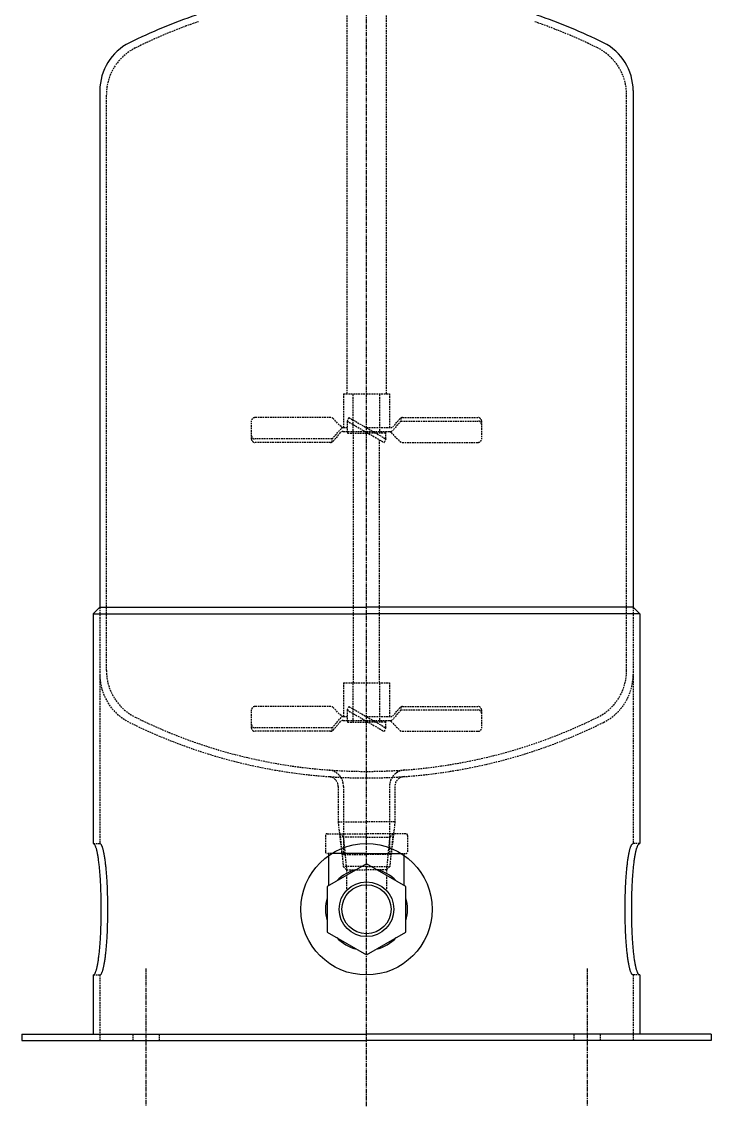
# Model space of a CAD drawing. Extents: x 248 to 1051, y -44 to 964.
# Drawn here: x 661.5 to 871.5, y 70.5 to 400.8 of the extents above; entities that cross this region are included whole.
import ezdxf

# ---------------------------------------------------------------- set-up
doc = ezdxf.new("R2010")
doc.units = 0
doc.linetypes.add('CENTER', pattern=[2, 1.25, -0.25, 0.25, -0.25])
doc.linetypes.add('DASHED', pattern=[0.75, 0.5, -0.25])
doc.layers.get('0').update_dxf_attribs({"linetype": 'CONTINUOUS'})
doc.layers.add('CENTER', color=1, linetype='CENTER')

msp = doc.modelspace()

# ---------------------------------------------------------------- linework, layer by layer
at = {"color": 3, "linetype": 'DASHED'}
for p, q in [((760.5, 406.52), (760.5, 287.52)), ((772.5, 406.52), (772.5, 287.52)), ((687.3, 203.21), (687.3, 378.65)), ((845.7, 203.21), (845.7, 378.65)), ((759.5, 287.52), (766.5, 287.52)), ((759.5, 287.52), (759.5, 277.22)), ((762.4, 275.52), (762.4, 287.52)), ((766.5, 287.52), (773.5, 287.52)), ((770.6, 275.52), (770.6, 287.52)), ((773.5, 287.52), (773.5, 277.22)), ((731.5, 273.72), (731.5, 279.26)), ((755.63, 280.26), (732.5, 280.26)), ((758.75, 277.51), (756.34, 279.96)), ((761.17, 280.26), (760.57, 279.22)), ((760.57, 279.22), (766.5, 275.79)), ((760.57, 279.22), (760.57, 276.02)), ((761.17, 280.26), (766.5, 277.18)), ((777, 279.22), (774.48, 276.36)), ((776.7, 279.92), (774.62, 277.56)), ((777, 280.15), (777, 279.22)), ((777, 279.22), (800.5, 279.22)), ((777.45, 280.26), (800.5, 280.26)), ((801.5, 279.26), (801.5, 273.72)), ((756, 273.76), (758.75, 276.88)), ((756.3, 273.06), (758.61, 275.68)), ((759.36, 276.02), (766.11, 276.02)), ((759.46, 277.22), (760.57, 277.22)), ((760.75, 276.02), (760.75, 275.52)), ((760.75, 275.52), (766.5, 275.52)), ((762.5, 199.52), (762.5, 275.52)), ((766.11, 276.02), (766.5, 276.02)), ((766.5, 277.22), (773.87, 277.22)), ((766.5, 277.18), (772.43, 273.76)), ((766.5, 276.02), (768.51, 276.02)), ((766.5, 275.79), (771.83, 272.72)), ((766.5, 275.52), (766.98, 275.52)), ((772.25, 275.52), (766.98, 275.52)), ((768.51, 276.02), (773.73, 276.02)), ((772.25, 276.02), (772.25, 275.52)), ((772.43, 273.76), (772.43, 276.02)), ((773.99, 275.72), (776.66, 273.01)), ((756, 273.76), (732.5, 273.76)), ((755.55, 272.72), (732.5, 272.72)), ((756, 272.82), (756, 273.76)), ((770.5, 199.52), (770.5, 273.48)), ((772.43, 273.76), (771.83, 272.72)), ((777.38, 272.72), (800.5, 272.72)), ((685.3, 222.52), (685.3, 150.52)), ((847.7, 222.52), (847.7, 150.52)), ((759.5, 199.52), (759.5, 189.22)), ((759.5, 199.52), (766.5, 199.52)), ((762.4, 187.52), (762.4, 199.52)), ((766.5, 199.52), (773.5, 199.52)), ((770.6, 187.52), (770.6, 199.52)), ((773.5, 199.52), (773.5, 189.22)), ((755.63, 192.26), (732.5, 192.26)), ((758.75, 189.51), (756.34, 191.96)), ((761.17, 192.26), (760.57, 191.22)), ((761.17, 192.26), (766.5, 189.18)), ((776.7, 191.92), (774.62, 189.56)), ((777, 192.15), (777, 191.22)), ((777.45, 192.26), (800.5, 192.26)), ((731.5, 185.72), (731.5, 191.26)), ((756, 185.76), (758.75, 188.88)), ((759.46, 189.22), (760.57, 189.22)), ((760.57, 191.22), (760.57, 188.02)), ((760.57, 191.22), (766.5, 187.79)), ((766.5, 189.22), (773.87, 189.22)), ((766.5, 189.18), (772.43, 185.76)), ((777, 191.22), (774.48, 188.36)), ((777, 191.22), (800.5, 191.22)), ((801.5, 191.26), (801.5, 185.72)), ((756, 185.76), (732.5, 185.76)), ((756, 184.82), (756, 185.76)), ((756.3, 185.06), (758.61, 187.68)), ((759.36, 188.02), (766.11, 188.02)), ((760.75, 188.02), (760.75, 187.52)), ((760.75, 187.52), (766.5, 187.52)), ((766.11, 188.02), (766.5, 188.02)), ((766.5, 188.02), (768.51, 188.02)), ((766.5, 187.79), (771.83, 184.72)), ((766.5, 187.52), (766.98, 187.52)), ((772.25, 187.52), (766.98, 187.52)), ((768.51, 188.02), (773.73, 188.02)), ((772.43, 185.76), (771.83, 184.72)), ((772.25, 188.02), (772.25, 187.52)), ((772.43, 185.76), (772.43, 188.02)), ((773.99, 187.72), (776.66, 185.01)), ((755.55, 184.72), (732.5, 184.72)), ((777.38, 184.72), (800.5, 184.72)), ((757.85, 167.93), (757.85, 157.17)), ((759.5, 167.96), (759.5, 153.52)), ((773.5, 167.96), (773.5, 153.52)), ((775.15, 167.93), (775.15, 157.17)), ((757.85, 157.17), (758.27, 153.52)), ((757.85, 157.17), (766.5, 157.17)), ((775.15, 157.17), (766.5, 157.17)), ((775.15, 157.17), (774.73, 153.52)), ((754, 153.02), (754, 148.02)), ((754.5, 153.52), (766.5, 153.52)), ((758.27, 153.52), (759, 147.17)), ((758.43, 153.52), (759.43, 143.52)), ((758.43, 153.52), (759.43, 152.52)), ((766.5, 152.52), (759.43, 152.52)), ((759.43, 152.52), (760.43, 142.52)), ((759.5, 153.52), (759.5, 147.17)), ((778.5, 153.52), (766.5, 153.52)), ((766.5, 152.52), (773.57, 152.52)), ((773.57, 152.52), (772.57, 142.52)), ((773.5, 153.52), (773.5, 147.17)), ((774.57, 153.52), (773.57, 152.52)), ((774.57, 153.52), (773.57, 143.52)), ((774.73, 153.52), (774, 147.17)), ((779, 153.02), (779, 148.02)), ((683.3, 150.52), (685.3, 150.52)), ((849.7, 150.52), (847.7, 150.52)), ((755.97, 147.52), (754.5, 147.52)), ((755, 146.88), (755, 147.52)), ((759, 147.17), (766.5, 147.17)), ((774, 147.17), (766.5, 147.17)), ((777.04, 147.52), (778.5, 147.52)), ((778, 146.88), (778, 147.52)), ((766.5, 143.52), (759.43, 143.52)), ((759.43, 143.52), (760.43, 142.52)), ((760.43, 142.52), (766.5, 142.52)), ((760.43, 142.52), (760.43, 136.52)), ((766.5, 143.52), (773.57, 143.52)), ((772.57, 142.52), (766.5, 142.52)), ((773.57, 143.52), (772.57, 142.52)), ((772.57, 142.52), (772.57, 136.52)), ((683.3, 110.52), (685.3, 110.52)), ((685.3, 110.52), (685.3, 90.52)), ((849.7, 110.52), (847.7, 110.52)), ((847.7, 110.52), (847.7, 90.52)), ((695.33, 92.52), (695.33, 90.52)), ((703.33, 92.52), (703.33, 90.52)), ((829.68, 92.52), (829.68, 90.52)), ((837.68, 92.52), (837.68, 90.52))]:
    msp.add_line(p, q, dxfattribs=at)
at = {"color": 7, "linetype": 'CONTINUOUS'}
for p, q in [((685.3, 379.87), (685.3, 222.52)), ((847.7, 379.87), (847.7, 222.52)), ((683.3, 220.52), (685.3, 222.52)), ((685.3, 222.52), (766.5, 222.52)), ((847.7, 222.52), (766.5, 222.52)), ((849.7, 220.52), (847.7, 222.52)), ((683.3, 220.52), (766.5, 220.52)), ((683.3, 220.52), (683.3, 150.52)), ((849.7, 220.52), (766.5, 220.52)), ((849.7, 220.52), (849.7, 150.52)), ((755, 137.73), (755, 146.88)), ((766.5, 147.52), (755.97, 147.52)), ((766.5, 147.52), (777.04, 147.52)), ((778, 137.73), (778, 146.88)), ((766.5, 144.37), (754.5, 137.44)), ((778.5, 137.44), (766.5, 144.37)), ((754.5, 137.44), (754.5, 123.59)), ((778.5, 123.59), (778.5, 137.44)), ((754.5, 123.59), (766.5, 116.66)), ((766.5, 116.66), (778.5, 123.59)), ((683.3, 110.52), (683.3, 92.52)), ((849.7, 110.52), (849.7, 92.52)), ((661.5, 92.52), (766.5, 92.52)), ((661.5, 92.52), (661.5, 90.52)), ((871.5, 92.52), (766.5, 92.52)), ((871.5, 92.52), (871.5, 90.52)), ((661.5, 90.52), (766.5, 90.52)), ((871.5, 90.52), (766.5, 90.52))]:
    msp.add_line(p, q, dxfattribs=at)
for points in [[(683.3, 110.52, 0), (683.36, 110.52, 0), (683.42, 110.54, 0), (683.48, 110.57, 0), (683.54, 110.61, 0), (683.6, 110.67, 0), (683.66, 110.73, 0), (683.72, 110.81, 0), (683.78, 110.9, 0), (683.84, 111, 0), (683.89, 111.12, 0), (683.95, 111.24, 0), (684.01, 111.38, 0), (684.07, 111.53, 0), (684.12, 111.69, 0), (684.18, 111.86, 0), (684.23, 112.04, 0), (684.29, 112.23, 0), (684.34, 112.44, 0), (684.4, 112.65, 0), (684.45, 112.88, 0), (684.5, 113.11, 0), (684.55, 113.36, 0), (684.61, 113.62, 0), (684.66, 113.89, 0), (684.71, 114.17, 0), (684.75, 114.45, 0), (684.8, 114.75, 0), (684.85, 115.06, 0), (684.89, 115.37, 0), (684.94, 115.7, 0), (684.98, 116.03, 0), (685.03, 116.37, 0), (685.07, 116.73, 0), (685.11, 117.08, 0), (685.15, 117.45, 0), (685.19, 117.83, 0), (685.22, 118.21, 0), (685.26, 118.6, 0), (685.29, 119, 0), (685.33, 119.41, 0), (685.36, 119.82, 0), (685.39, 120.23, 0), (685.42, 120.66, 0), (685.45, 121.09, 0), (685.48, 121.52, 0), (685.51, 121.97, 0), (685.53, 122.41, 0), (685.55, 122.86, 0), (685.58, 123.32, 0), (685.6, 123.78, 0), (685.62, 124.24, 0), (685.63, 124.71, 0), (685.65, 125.18, 0), (685.67, 125.66, 0), (685.68, 126.13, 0), (685.69, 126.61, 0), (685.71, 127.1, 0), (685.71, 127.58, 0), (685.72, 128.07, 0), (685.73, 128.56, 0), (685.73, 129.04, 0), (685.74, 129.53, 0), (685.74, 130.03, 0), (685.74, 130.52, 0), (685.74, 131.01, 0), (685.74, 131.5, 0), (685.73, 131.99, 0), (685.73, 132.48, 0), (685.72, 132.97, 0), (685.71, 133.45, 0), (685.71, 133.94, 0), (685.69, 134.42, 0), (685.68, 134.9, 0), (685.67, 135.38, 0), (685.65, 135.85, 0), (685.63, 136.32, 0), (685.62, 136.79, 0), (685.6, 137.25, 0), (685.58, 137.71, 0), (685.55, 138.17, 0), (685.53, 138.62, 0), (685.51, 139.07, 0), (685.48, 139.51, 0), (685.45, 139.94, 0), (685.42, 140.37, 0), (685.39, 140.8, 0), (685.36, 141.22, 0), (685.33, 141.63, 0), (685.29, 142.03, 0), (685.26, 142.43, 0), (685.22, 142.82, 0), (685.19, 143.2, 0), (685.15, 143.58, 0), (685.11, 143.95, 0), (685.07, 144.31, 0), (685.03, 144.66, 0), (684.98, 145, 0), (684.94, 145.34, 0), (684.89, 145.66, 0), (684.85, 145.98, 0), (684.8, 146.28, 0), (684.75, 146.58, 0), (684.71, 146.87, 0), (684.66, 147.15, 0), (684.61, 147.41, 0), (684.55, 147.67, 0), (684.5, 147.92, 0), (684.45, 148.16, 0), (684.4, 148.38, 0), (684.34, 148.6, 0), (684.29, 148.8, 0), (684.23, 148.99, 0), (684.18, 149.18, 0), (684.12, 149.35, 0), (684.07, 149.51, 0), (684.01, 149.66, 0), (683.95, 149.79, 0), (683.89, 149.92, 0), (683.84, 150.03, 0), (683.78, 150.13, 0), (683.72, 150.22, 0), (683.66, 150.3, 0), (683.6, 150.37, 0), (683.54, 150.42, 0), (683.48, 150.46, 0), (683.42, 150.49, 0), (683.36, 150.51, 0), (683.3, 150.52, 0)], [(849.7, 110.52, 0), (849.64, 110.52, 0), (849.58, 110.54, 0), (849.52, 110.57, 0), (849.46, 110.61, 0), (849.4, 110.67, 0), (849.34, 110.73, 0), (849.28, 110.81, 0), (849.23, 110.9, 0), (849.17, 111, 0), (849.11, 111.12, 0), (849.05, 111.24, 0), (848.99, 111.38, 0), (848.94, 111.53, 0), (848.88, 111.69, 0), (848.82, 111.86, 0), (848.77, 112.04, 0), (848.71, 112.23, 0), (848.66, 112.44, 0), (848.6, 112.65, 0), (848.55, 112.88, 0), (848.5, 113.11, 0), (848.45, 113.36, 0), (848.4, 113.62, 0), (848.35, 113.89, 0), (848.3, 114.17, 0), (848.25, 114.45, 0), (848.2, 114.75, 0), (848.15, 115.06, 0), (848.11, 115.37, 0), (848.06, 115.7, 0), (848.02, 116.03, 0), (847.98, 116.37, 0), (847.93, 116.73, 0), (847.89, 117.08, 0), (847.85, 117.45, 0), (847.82, 117.83, 0), (847.78, 118.21, 0), (847.74, 118.6, 0), (847.71, 119, 0), (847.67, 119.41, 0), (847.64, 119.82, 0), (847.61, 120.23, 0), (847.58, 120.66, 0), (847.55, 121.09, 0), (847.52, 121.52, 0), (847.5, 121.97, 0), (847.47, 122.41, 0), (847.45, 122.86, 0), (847.42, 123.32, 0), (847.4, 123.78, 0), (847.38, 124.24, 0), (847.37, 124.71, 0), (847.35, 125.18, 0), (847.33, 125.66, 0), (847.32, 126.13, 0), (847.31, 126.61, 0), (847.3, 127.1, 0), (847.29, 127.58, 0), (847.28, 128.07, 0), (847.27, 128.56, 0), (847.27, 129.04, 0), (847.26, 129.53, 0), (847.26, 130.03, 0), (847.26, 130.52, 0), (847.26, 131.01, 0), (847.26, 131.5, 0), (847.27, 131.99, 0), (847.27, 132.48, 0), (847.28, 132.97, 0), (847.29, 133.45, 0), (847.3, 133.94, 0), (847.31, 134.42, 0), (847.32, 134.9, 0), (847.33, 135.38, 0), (847.35, 135.85, 0), (847.37, 136.32, 0), (847.38, 136.79, 0), (847.4, 137.25, 0), (847.42, 137.71, 0), (847.45, 138.17, 0), (847.47, 138.62, 0), (847.5, 139.07, 0), (847.52, 139.51, 0), (847.55, 139.94, 0), (847.58, 140.37, 0), (847.61, 140.8, 0), (847.64, 141.22, 0), (847.67, 141.63, 0), (847.71, 142.03, 0), (847.74, 142.43, 0), (847.78, 142.82, 0), (847.82, 143.2, 0), (847.85, 143.58, 0), (847.89, 143.95, 0), (847.93, 144.31, 0), (847.98, 144.66, 0), (848.02, 145, 0), (848.06, 145.34, 0), (848.11, 145.66, 0), (848.15, 145.98, 0), (848.2, 146.28, 0), (848.25, 146.58, 0), (848.3, 146.87, 0), (848.35, 147.15, 0), (848.4, 147.41, 0), (848.45, 147.67, 0), (848.5, 147.92, 0), (848.55, 148.16, 0), (848.6, 148.38, 0), (848.66, 148.6, 0), (848.71, 148.8, 0), (848.77, 148.99, 0), (848.82, 149.18, 0), (848.88, 149.35, 0), (848.94, 149.51, 0), (848.99, 149.66, 0), (849.05, 149.79, 0), (849.11, 149.92, 0), (849.17, 150.03, 0), (849.23, 150.13, 0), (849.28, 150.22, 0), (849.34, 150.3, 0), (849.4, 150.37, 0), (849.46, 150.42, 0), (849.52, 150.46, 0), (849.58, 150.49, 0), (849.64, 150.51, 0), (849.7, 150.52, 0)]]:
    msp.add_polyline3d(points, dxfattribs=at)
at = {"color": 3, "linetype": 'DASHED'}
for points in [[(685.3, 110.52, 0), (685.36, 110.52, 0), (685.42, 110.54, 0), (685.48, 110.57, 0), (685.54, 110.61, 0), (685.6, 110.67, 0), (685.66, 110.73, 0), (685.72, 110.81, 0), (685.78, 110.9, 0), (685.84, 111, 0), (685.89, 111.12, 0), (685.95, 111.24, 0), (686.01, 111.38, 0), (686.07, 111.53, 0), (686.12, 111.69, 0), (686.18, 111.86, 0), (686.23, 112.04, 0), (686.29, 112.23, 0), (686.34, 112.44, 0), (686.4, 112.65, 0), (686.45, 112.88, 0), (686.5, 113.11, 0), (686.55, 113.36, 0), (686.61, 113.62, 0), (686.66, 113.89, 0), (686.71, 114.17, 0), (686.75, 114.45, 0), (686.8, 114.75, 0), (686.85, 115.06, 0), (686.89, 115.37, 0), (686.94, 115.7, 0), (686.98, 116.03, 0), (687.03, 116.37, 0), (687.07, 116.73, 0), (687.11, 117.08, 0), (687.15, 117.45, 0), (687.19, 117.83, 0), (687.22, 118.21, 0), (687.26, 118.6, 0), (687.29, 119, 0), (687.33, 119.41, 0), (687.36, 119.82, 0), (687.39, 120.23, 0), (687.42, 120.66, 0), (687.45, 121.09, 0), (687.48, 121.52, 0), (687.51, 121.97, 0), (687.53, 122.41, 0), (687.55, 122.86, 0), (687.58, 123.32, 0), (687.6, 123.78, 0), (687.62, 124.24, 0), (687.63, 124.71, 0), (687.65, 125.18, 0), (687.67, 125.66, 0), (687.68, 126.13, 0), (687.69, 126.61, 0), (687.71, 127.1, 0), (687.71, 127.58, 0), (687.72, 128.07, 0), (687.73, 128.56, 0), (687.73, 129.04, 0), (687.74, 129.53, 0), (687.74, 130.03, 0), (687.74, 130.52, 0), (687.74, 131.01, 0), (687.74, 131.5, 0), (687.73, 131.99, 0), (687.73, 132.48, 0), (687.72, 132.97, 0), (687.71, 133.45, 0), (687.71, 133.94, 0), (687.69, 134.42, 0), (687.68, 134.9, 0), (687.67, 135.38, 0), (687.65, 135.85, 0), (687.63, 136.32, 0), (687.62, 136.79, 0), (687.6, 137.25, 0), (687.58, 137.71, 0), (687.55, 138.17, 0), (687.53, 138.62, 0), (687.51, 139.07, 0), (687.48, 139.51, 0), (687.45, 139.94, 0), (687.42, 140.37, 0), (687.39, 140.8, 0), (687.36, 141.22, 0), (687.33, 141.63, 0), (687.29, 142.03, 0), (687.26, 142.43, 0), (687.22, 142.82, 0), (687.19, 143.2, 0), (687.15, 143.58, 0), (687.11, 143.95, 0), (687.07, 144.31, 0), (687.03, 144.66, 0), (686.98, 145, 0), (686.94, 145.34, 0), (686.89, 145.66, 0), (686.85, 145.98, 0), (686.8, 146.28, 0), (686.75, 146.58, 0), (686.71, 146.87, 0), (686.66, 147.15, 0), (686.61, 147.41, 0), (686.55, 147.67, 0), (686.5, 147.92, 0), (686.45, 148.16, 0), (686.4, 148.38, 0), (686.34, 148.6, 0), (686.29, 148.8, 0), (686.23, 148.99, 0), (686.18, 149.18, 0), (686.12, 149.35, 0), (686.07, 149.51, 0), (686.01, 149.66, 0), (685.95, 149.79, 0), (685.89, 149.92, 0), (685.84, 150.03, 0), (685.78, 150.13, 0), (685.72, 150.22, 0), (685.66, 150.3, 0), (685.6, 150.37, 0), (685.54, 150.42, 0), (685.48, 150.46, 0), (685.42, 150.49, 0), (685.36, 150.51, 0), (685.3, 150.52, 0)], [(847.7, 110.52, 0), (847.64, 110.52, 0), (847.58, 110.54, 0), (847.52, 110.57, 0), (847.46, 110.61, 0), (847.4, 110.67, 0), (847.34, 110.73, 0), (847.28, 110.81, 0), (847.23, 110.9, 0), (847.17, 111, 0), (847.11, 111.12, 0), (847.05, 111.24, 0), (846.99, 111.38, 0), (846.94, 111.53, 0), (846.88, 111.69, 0), (846.82, 111.86, 0), (846.77, 112.04, 0), (846.71, 112.23, 0), (846.66, 112.44, 0), (846.6, 112.65, 0), (846.55, 112.88, 0), (846.5, 113.11, 0), (846.45, 113.36, 0), (846.4, 113.62, 0), (846.35, 113.89, 0), (846.3, 114.17, 0), (846.25, 114.45, 0), (846.2, 114.75, 0), (846.15, 115.06, 0), (846.11, 115.37, 0), (846.06, 115.7, 0), (846.02, 116.03, 0), (845.98, 116.37, 0), (845.93, 116.73, 0), (845.89, 117.08, 0), (845.85, 117.45, 0), (845.82, 117.83, 0), (845.78, 118.21, 0), (845.74, 118.6, 0), (845.71, 119, 0), (845.67, 119.41, 0), (845.64, 119.82, 0), (845.61, 120.23, 0), (845.58, 120.66, 0), (845.55, 121.09, 0), (845.52, 121.52, 0), (845.5, 121.97, 0), (845.47, 122.41, 0), (845.45, 122.86, 0), (845.42, 123.32, 0), (845.4, 123.78, 0), (845.38, 124.24, 0), (845.37, 124.71, 0), (845.35, 125.18, 0), (845.33, 125.66, 0), (845.32, 126.13, 0), (845.31, 126.61, 0), (845.3, 127.1, 0), (845.29, 127.58, 0), (845.28, 128.07, 0), (845.27, 128.56, 0), (845.27, 129.04, 0), (845.26, 129.53, 0), (845.26, 130.03, 0), (845.26, 130.52, 0), (845.26, 131.01, 0), (845.26, 131.5, 0), (845.27, 131.99, 0), (845.27, 132.48, 0), (845.28, 132.97, 0), (845.29, 133.45, 0), (845.3, 133.94, 0), (845.31, 134.42, 0), (845.32, 134.9, 0), (845.33, 135.38, 0), (845.35, 135.85, 0), (845.37, 136.32, 0), (845.38, 136.79, 0), (845.4, 137.25, 0), (845.42, 137.71, 0), (845.45, 138.17, 0), (845.47, 138.62, 0), (845.5, 139.07, 0), (845.52, 139.51, 0), (845.55, 139.94, 0), (845.58, 140.37, 0), (845.61, 140.8, 0), (845.64, 141.22, 0), (845.67, 141.63, 0), (845.71, 142.03, 0), (845.74, 142.43, 0), (845.78, 142.82, 0), (845.82, 143.2, 0), (845.85, 143.58, 0), (845.89, 143.95, 0), (845.93, 144.31, 0), (845.98, 144.66, 0), (846.02, 145, 0), (846.06, 145.34, 0), (846.11, 145.66, 0), (846.15, 145.98, 0), (846.2, 146.28, 0), (846.25, 146.58, 0), (846.3, 146.87, 0), (846.35, 147.15, 0), (846.4, 147.41, 0), (846.45, 147.67, 0), (846.5, 147.92, 0), (846.55, 148.16, 0), (846.6, 148.38, 0), (846.66, 148.6, 0), (846.71, 148.8, 0), (846.77, 148.99, 0), (846.82, 149.18, 0), (846.88, 149.35, 0), (846.94, 149.51, 0), (846.99, 149.66, 0), (847.05, 149.79, 0), (847.11, 149.92, 0), (847.17, 150.03, 0), (847.23, 150.13, 0), (847.28, 150.22, 0), (847.34, 150.3, 0), (847.4, 150.37, 0), (847.46, 150.42, 0), (847.52, 150.46, 0), (847.58, 150.49, 0), (847.64, 150.51, 0), (847.7, 150.52, 0)]]:
    msp.add_polyline3d(points, dxfattribs=at)
at = {"color": 7, "linetype": 'CONTINUOUS'}
for radius in [20, 8.33, 7.47]:
    msp.add_circle((766.5, 130.52), radius, dxfattribs=at)
for centre, radius, start, end in [((766.5, 248.94), 162.4, 108.6161, 116.3878), ((766.5, 248.94), 162.4, 63.6122, 71.3839), ((701.54, 379.87), 16.24, 116.3878, 180), ((831.46, 379.87), 16.24, 0, 63.6122), ((766.5, 130.52), 12.5, 103.7398, 136.2602), ((766.5, 130.52), 12.5, 43.7398, 76.2602), ((766.5, 130.52), 12.5, 163.7398, 196.2602), ((766.5, 130.52), 12.5, 343.7398, 16.2602), ((766.5, 130.52), 12.5, 223.7398, 256.2602), ((766.5, 130.52), 12.5, 283.7398, 316.2602)]:
    msp.add_arc(centre, radius, start, end, dxfattribs=at)
at = {"color": 3, "linetype": 'DASHED'}
for centre, radius, start, end in [((766.5, 250.94), 158.4, 108.8525, 116.3878), ((766.5, 250.94), 158.4, 63.6122, 71.1475), ((703.14, 378.65), 15.84, 116.3878, 180), ((829.86, 378.65), 15.84, 0, 63.6122), ((732.5, 279.26), 1, 90, 180), ((755.63, 279.26), 1, 44.6278, 90), ((759.46, 278.22), 1, 224.6278, 270), ((773.87, 278.22), 1, 270, 318.6246), ((777.45, 279.26), 1, 90, 138.6246), ((800.5, 279.26), 1, 0, 90), ((800.5, 278.22), 1, 0, 90), ((732.5, 274.76), 1, 180, 270), ((759.36, 275.02), 1, 90, 138.6246), ((759.5, 276.22), 1, 90, 138.6246), ((773.28, 275.02), 1, 44.6278, 90), ((773.73, 277.02), 1, 270, 318.6246), ((732.5, 273.72), 1, 180, 270), ((755.55, 273.72), 1, 270, 318.6246), ((777.38, 273.72), 1, 224.6278, 270), ((800.5, 273.72), 1, 270, 0), ((701.54, 201.99), 16.24, 180, 243.6122), ((703.14, 203.21), 15.84, 180, 243.6122), ((829.86, 203.21), 15.84, 296.3878, 0), ((831.46, 201.99), 16.24, 296.3878, 0), ((732.5, 191.26), 1, 90, 180), ((755.63, 191.26), 1, 44.6278, 90), ((777.45, 191.26), 1, 90, 138.6246), ((800.5, 191.26), 1, 0, 90), ((766.5, 330.92), 158.4, 243.6122, 270), ((759.46, 190.22), 1, 224.6278, 270), ((759.5, 188.22), 1, 90, 138.6246), ((766.5, 330.92), 158.4, 270, 296.3878), ((773.73, 189.02), 1, 270, 318.6246), ((773.87, 190.22), 1, 270, 318.6246), ((800.5, 190.22), 1, 0, 90), ((766.5, 332.92), 162.4, 243.6122, 270), ((732.5, 186.76), 1, 180, 270), ((732.5, 185.72), 1, 180, 270), ((755.55, 185.72), 1, 270, 318.6246), ((759.36, 187.02), 1, 90, 138.6246), ((766.5, 332.92), 162.4, 270, 296.3878), ((773.28, 187.02), 1, 44.6278, 90), ((777.38, 185.72), 1, 224.6278, 270), ((800.5, 185.72), 1, 270, 0), ((754.5, 167.96), 5, 0, 85.7884), ((778.5, 167.96), 5, 94.2116, 180), ((754.85, 167.93), 3, 0, 85.961), ((778.15, 167.93), 3, 94.039, 180), ((754.5, 153.02), 0.5, 90, 180), ((778.5, 153.02), 0.5, 0, 90), ((754.5, 148.02), 0.5, 180, 270), ((778.5, 148.02), 0.5, 270, 0)]:
    msp.add_arc(centre, radius, start, end, dxfattribs=at)
at = {"layer": 'CENTER', "color": 1, "linetype": 'CENTER'}
for p, q in [((766.5, 70.52), (766.5, 705.02)), ((699.33, 112.52), (699.33, 70.52)), ((833.68, 112.52), (833.68, 70.52))]:
    msp.add_line(p, q, dxfattribs=at)

doc.saveas('drawing.dxf')
